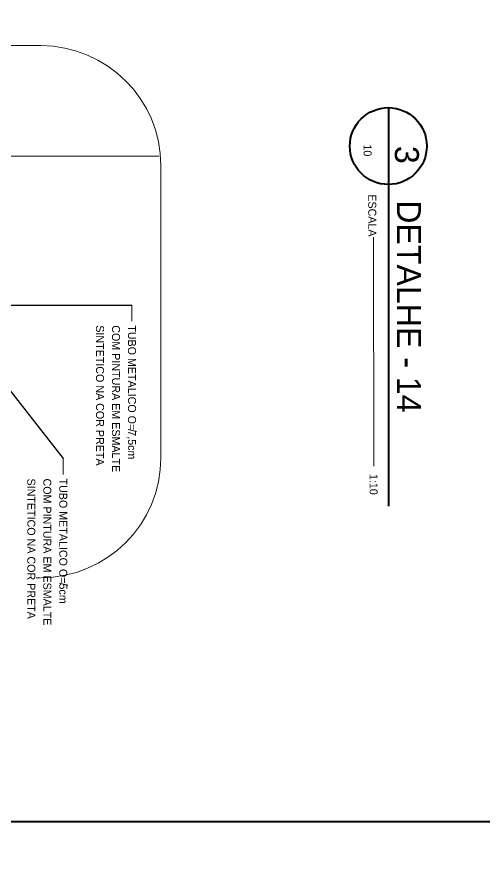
# Model space of a CAD drawing. Header units: metres. Extents: x -62 to 23, y -77 to 42.
# Drawn here: x -20.14 to -8.47, y -14.06 to 6.87 of the extents above; entities that cross this region are included whole.
import ezdxf
from ezdxf.enums import TextEntityAlignment as Align

# ---------------------------------------------------------------- set-up
doc = ezdxf.new("R2010")
doc.units = ezdxf.units.M
doc.header["$MEASUREMENT"] = 0
doc.linetypes.add('DGN Style 4', pattern=[3.163611, 1.580817, -0.790409, 0.001976, -0.790409])
for name, color, linetype, lineweight in [('11 - Acabamentos', 7, 'Continuous', 0), ('Level 11-1', 7, 'Continuous', 0), ('Level 12', 7, 'Continuous', 0), ('Level 24-1', 7, 'Continuous', 0), ('Level 63', 7, 'Continuous', 0)]:
    doc.layers.add(name, color=color, linetype=linetype, lineweight=lineweight)
doc.styles.add('Style-CIVIL', font='CIVIL.shx')
doc.styles.add('Style-INTL_ENGINEERING', font='INTL_ENGINEERING.shx')
doc.dimstyles.get("Standard").update_dxf_attribs({"dimtxt": 0.18, "dimasz": 0.18, "dimexe": 0.18, "dimexo": 0.0625, "dimgap": 0.09, "dimtad": 0, "dimtih": 1, "dimtoh": 1, "dimdec": 4, "dimzin": 1, "dimdsep": 46, "dimtxsty": 'Standard', "dimcen": 0, "dimadec": 0, "dimazin": 0, "dimtfac": 1, "dimtdec": 4, "dimtofl": 0, "dimtmove": 0, "dimatfit": 3, "dimfxl": 0, "dimtolj": 1, "dimtzin": 1, "dimarcsym": 0})

# ---------------------------------------------------------------- blocks, each defined once
blk = doc.blocks.new('*U42')
at = {"layer": 'Level 24-1', "color": 7, "linetype": 'DGN Style 4', "lineweight": 13, "flags": 128}
for points in [[(-0.6908, 2.1814), (-1.4125, 1.5288)], [(1.4746, 0.3831), (-0.1258, 2.153)], [(-1.4409, 0.9638), (0.1573, -0.8037)]]:
    blk.add_lwpolyline(points, dxfattribs=at)
at = {"layer": 'Level 24-1', "color": 7, "linetype": 'DGN Style 4', "lineweight": 13}
for centre, start, end in [((-0.4225, 1.8847), 42.1218, 132.1218), ((-1.1442, 1.2321), 132.1218, 222.1218)]:
    blk.add_arc(centre, 0.4, start, end, dxfattribs=at)
blk = doc.blocks.new('TerminatorOpen')
at = {"color": 0, "linetype": 'ByBlock', "lineweight": -2}
for q in [(-1, 0.5), (-1, 0), (-1, -0.5)]:
    blk.add_line((0, 0), q, dxfattribs=at)
blk = doc.blocks.new('*U333')
at = {"layer": 'Level 11-1', "color": 2, "linetype": 'Continuous', "lineweight": 40}
blk.add_line((-0.08778, -0.00076), (0.01176, -0.00076), dxfattribs=at)
at = {"layer": 'Level 11-1', "color": 2, "linetype": 'Continuous', "lineweight": 0}
blk.add_line((-0.0554, -0.00443), (0.00178, -0.00442), dxfattribs=at)
at = {"layer": 'Level 11-1', "color": 2, "linetype": 'Continuous', "lineweight": 40}
blk.add_circle((-0.07819, -0.00077), 0.0096, dxfattribs=at)
at = {"layer": 'Level 11-1', "color": 2, "linetype": 'Continuous', "lineweight": 40, "style": 'Style-INTL_ENGINEERING'}
blk.add_text('DETALHE - 14', height=0.0059999, rotation=0.0007, dxfattribs=at).set_placement((-0.06465, 0.00138))
at = {"layer": 'Level 11-1', "color": 2, "linetype": 'Continuous', "lineweight": 0, "style": 'Style-INTL_ENGINEERING'}
blk.add_text('ESCALA', height=0.002, rotation=0.0007, dxfattribs=at).set_placement((-0.05558, -0.00478), align=Align.MIDDLE_RIGHT)
at = {"layer": 'Level 11-1', "color": 2, "linetype": 'Continuous', "lineweight": 13, "style": 'Style-INTL_ENGINEERING'}
blk.add_text('1:10', height=0.002, rotation=0.0007, dxfattribs=at).set_placement((0.00374, -0.00444), align=Align.MIDDLE_LEFT)
at = {"layer": 'Level 11-1', "color": 2, "linetype": 'Continuous', "lineweight": 40, "insert": (-0.07601, 0.00079), "char_height": 0.006, "attachment_point": 8, "rotation": 0.0007, "line_spacing_factor": 0.6, "style": 'Style-INTL_ENGINEERING'}
blk.add_mtext('3\\P', dxfattribs=at)
at = {"layer": 'Level 11-1', "color": 2, "linetype": 'Continuous', "lineweight": 13, "insert": (-0.07711, -0.00697), "char_height": 0.002, "attachment_point": 8, "rotation": 0.0007, "line_spacing_factor": 0.6, "style": 'Style-INTL_ENGINEERING'}
blk.add_mtext('10\\P', dxfattribs=at)

msp = doc.modelspace()

# ---------------------------------------------------------------- linework, layer by layer
at = {"layer": '11 - Acabamentos', "color": 30, "linetype": 'Continuous', "lineweight": 13}
msp.add_line((-16.5991, 3.3895), (-22.5363, 3.3895), dxfattribs=at)
at = {"layer": 'Level 12', "color": 2, "linetype": 'Continuous', "lineweight": 0}
for p, q in [((-17.266, -0.7406), (-17.266, -0.3406)), ((-18.9828, -4.5702), (-18.9828, -4.1702))]:
    msp.add_line(p, q, dxfattribs=at)
at = {"layer": 'Level 63', "color": 131, "linetype": 'Continuous', "lineweight": 40}
msp.add_line((21.2805, -13.2486), (-60.8219, -13.2486), dxfattribs=at)
at = {"layer": 'Level 63', "color": 131, "linetype": 'Continuous', "lineweight": 13, "flags": 128}
for points in [[(21.2805, 39.4515), (21.2805, -13.2486), (-60.8219, -13.2486), (-60.8219, 39.4515)], [(21.2805, -13.2486), (21.2805, -65.9487), (-60.8219, -65.9487), (-60.8219, -13.2486)]]:
    msp.add_lwpolyline(points, close=True, dxfattribs=at)

# ---------------------------------------------------------------- block references
at = {"layer": 'Level 11-1', "color": 2, "linetype": 'Continuous', "lineweight": 40, "xscale": 100, "yscale": 100, "zscale": 100, "rotation": 270}
msp.add_blockref('*U333', (-10.7863, -4.1811), dxfattribs=at)
at = {"layer": 'Level 24-1', "color": 7, "linetype": 'DGN Style 4', "lineweight": 13, "xscale": 7.500005604330255, "yscale": 7.500005604330255, "zscale": 7.500005604330255, "rotation": 227.8806572216595}
msp.add_blockref('*U42', (-32.1551, 2.9801), dxfattribs=at)

# ---------------------------------------------------------------- texts
at = {"layer": 'Level 12', "color": 2, "linetype": 'Continuous', "lineweight": 13, "style": 'Style-CIVIL'}
for p in [(-17.2636, -3.4699), (-18.9769, -7.3109)]:
    msp.add_text('/', height=0.2, rotation=270.00035, dxfattribs=at).set_placement(p, align=Align.MIDDLE_CENTER)
at = {"layer": 'Level 12', "color": 2, "linetype": 'Continuous', "lineweight": 13, "char_height": 0.199996, "attachment_point": 1, "rotation": 270.00035, "line_spacing_factor": 1.197972, "style": 'Style-CIVIL'}
for s, insert in [('TUBO METALICO O=7,5cm\\PCOM PINTURA EM ESMALTE\\PSINTETICO NA COR PRETA\\P', (-17.1659, -0.8405)), ('TUBO METALICO O=5cm\\PCOM PINTURA EM ESMALTE\\PSINTETICO NA COR PRETA\\P', (-18.8827, -4.6701))]:
    msp.add_mtext(s, dxfattribs=dict(at, insert=insert))

# ---------------------------------------------------------------- leaders
at = {"layer": 'Level 12', "color": 2, "linetype": 'Continuous', "lineweight": 0}
for points in [[(-20.5863, -0.3405), (-17.266, -0.3406)], [(-21.7885, -0.5905), (-18.9828, -4.1702)]]:
    msp.add_leader(points, dimstyle='Standard', override={"dimtxt": 0.2, "dimasz": 0.2, "dimgap": 0, "dimtad": 1, "dimtxsty": 'Style-CIVIL', "dimldrblk": 'TerminatorOpen'}, dxfattribs=at)

doc.saveas('drawing.dxf')
